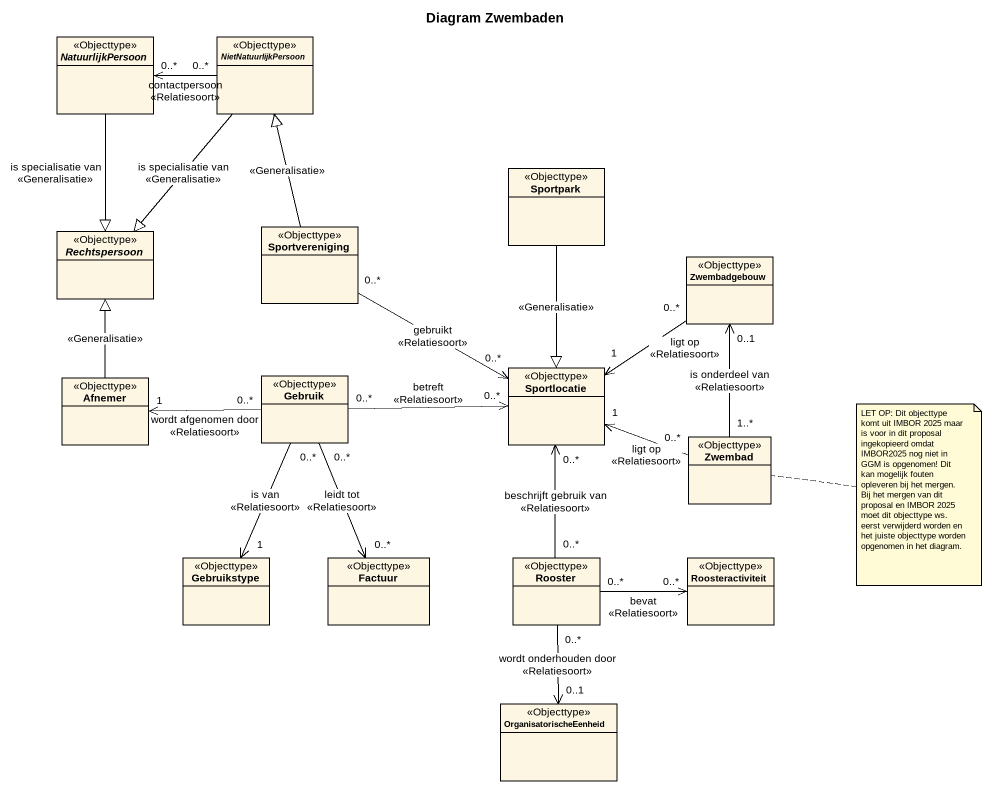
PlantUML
@startuml
title Diagram Zwembaden
hide circle
hide empty members
abstract class NatuurlijkPersoon <<Objecttype>>
abstract class NietNatuurlijkPersoon <<Objecttype>>
class Sportpark <<Objecttype>>
abstract class Rechtspersoon <<Objecttype>>
class Sportvereniging <<Objecttype>>
class Zwembadgebouw <<Objecttype>>
class Afnemer <<Objecttype>>
class Gebruik <<Objecttype>>
class Sportlocatie <<Objecttype>>
class Zwembad <<Objecttype>>
class Gebruikstype <<Objecttype>>
class Factuur <<Objecttype>>
class Rooster <<Objecttype>>
class Roosteractiviteit <<Objecttype>>
class OrganisatorischeEenheid <<Objecttype>>
NatuurlijkPersoon --|> Rechtspersoon : is specialisatie van\n<<Generalisatie>>
NietNatuurlijkPersoon "0..*" -left-> "0..*" NatuurlijkPersoon : contactpersoon\n<<Relatiesoort>>
NietNatuurlijkPersoon --|> Rechtspersoon : is specialisatie van\n<<Generalisatie>>
Sportpark --|> Sportlocatie : <<Generalisatie>>
Sportvereniging -up-|> NietNatuurlijkPersoon : <<Generalisatie>>
Sportvereniging "0..*" -right-> "0..*" Sportlocatie : gebruikt\n<<Relatiesoort>>
Zwembadgebouw "0..*" --> "1" Sportlocatie : ligt op\n<<Relatiesoort>>
Afnemer -up-|> Rechtspersoon : <<Generalisatie>>
Gebruik "0..*" -left-> "1" Afnemer : wordt afgenomen door\n<<Relatiesoort>>
Gebruik "0..*" -right-> "0..*" Sportlocatie : betreft\n<<Relatiesoort>>
Gebruik "0..*" --> "1" Gebruikstype : is van\n<<Relatiesoort>>
Gebruik "0..*" --> "0..*" Factuur : leidt tot\n<<Relatiesoort>>
Zwembad "1..*" -up-> "0..1" Zwembadgebouw : is onderdeel van\n<<Relatiesoort>>
Zwembad "0..*" -left-> "1" Sportlocatie : ligt op\n<<Relatiesoort>>
Rooster "0..*" -up-> "0..*" Sportlocatie : beschrijft gebruik van\n<<Relatiesoort>>
Rooster "0..*" -right-> "0..*" Roosteractiviteit : bevat\n<<Relatiesoort>>
Rooster "0..*" --> "0..1" OrganisatorischeEenheid : wordt onderhouden door\n<<Relatiesoort>>
note right of Zwembad : LET OP: Dit objecttype komt uit IMBOR 2025 maar is voor in dit proposal ingekopieerd omdat IMBOR2025 nog niet in GGM is opgenomen! Dit kan mogelijk fouten opleveren bij het mergen. Bij het mergen van dit proposal en IMBOR 2025 moet dit objecttype ws. eerst verwijderd worden en het juiste objecttype worden opgenomen in het diagram.
@enduml
